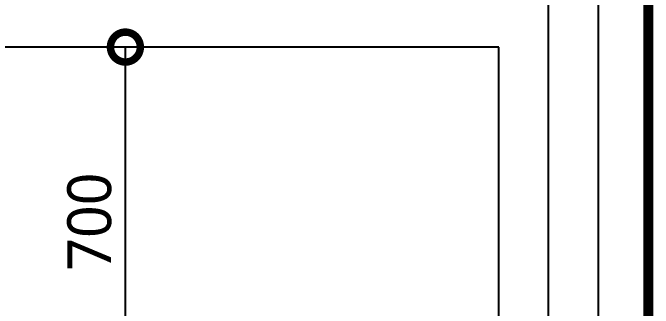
# Model space of a CAD drawing. Extents: x 11477420 to 23072185, y -28506554 to -14238804.
# Drawn here: x 11519620 to 11520906, y -14274923 to -14274331 of the extents above; entities that cross this region are included whole.
import ezdxf

# ---------------------------------------------------------------- set-up
doc = ezdxf.new("R2010")
doc.units = 0
doc.header["$LTSCALE"] = 50
doc.header["$MEASUREMENT"] = 0
doc.linetypes.add('HIDDEN', pattern=[0.375, 0.25, -0.125])
doc.layers.get('0').update_dxf_attribs({"linetype": 'CONTINUOUS'})
doc.layers.get('DEFPOINTS').update_dxf_attribs({"linetype": 'CONTINUOUS'})
for name, color, linetype in [('07-DIM WAL', 5, 'CONTINUOUS'), ('1.천장.벽체선(내벽)', 3, 'CONTINUOUS'), ('RC-LIGHT', 7, 'CONTINUOUS')]:
    doc.layers.add(name, color=color, linetype=linetype)
doc.styles.add('DAWIN', font='NanumSquareR.ttf')
doc.dimstyles.new('40', dxfattribs={"dimscale": 40, "dimtxt": 2.2, "dimasz": 3, "dimexe": 1.25, "dimexo": 0.625, "dimtad": 1, "dimdec": 0, "dimzin": 0, "dimdsep": 46, "dimlunit": 6, "dimtxsty": 'DAWIN', "dimblk1": 'DOTSMALL', "dimblk2": 'DOTSMALL', "dimsah": 1, "dimcen": 0.001, "dimclrd": 1, "dimclre": 1, "dimclrt": 3, "dimadec": 0, "dimazin": 0, "dimtfac": 1, "dimtdec": 0, "dimtix": 1, "dimtmove": 2, "dimatfit": 3, "dimldrblk": 'DOTSMALL', "dimfxl": 0, "dimtolj": 1, "dimtzin": 0, "dimarcsym": 0})

# ---------------------------------------------------------------- blocks, each defined once
blk = doc.blocks.new('flooor2')
at = {"layer": '1.천장.벽체선(내벽)', "ltscale": 30}
for p, q in [((11520696.1, -14276299.4), (11520696.1, -14273794.4)), ((11520596.1, -14274399.4), (11517596.1, -14274399.4)), ((11520596.1, -14276299.4), (11520596.1, -14274399.4))]:
    blk.add_line(p, q, dxfattribs=at)
blk = doc.blocks.new('_DOTSMALL')
at = {"color": 0, "linetype": 'ByBlock', "const_width": 0.5}
blk.add_lwpolyline([(-0.0625, 0, 1), (0.0625, 0, 1)], format="xyb", close=True, dxfattribs=at)
blk = doc.blocks.new('*D241')
at = {"layer": '07-DIM WAL', "color": 1, "lineweight": -2, "ltscale": 30}
for p, q in [((11519821.1, -14274399.4), (11519796.1, -14274399.4)), ((11519846.1, -14275099.4), (11519846.1, -14274399.4)), ((11519821.1, -14275099.4), (11519796.1, -14275099.4))]:
    blk.add_line(p, q, dxfattribs=at)
at = {"layer": 'DEFPOINTS', "color": 0, "ltscale": 30}
for p in [(11519846.1, -14274399.4), (11519846.1, -14274399.4), (11519846.1, -14275099.4)]:
    blk.add_point(p, dxfattribs=at)
at = {"layer": '07-DIM WAL', "color": 1, "lineweight": -2, "ltscale": 30, "xscale": 120, "yscale": 120, "zscale": 120}
for p, rotation in [((11519846.1, -14274399.4), 90), ((11519846.1, -14275099.4), 270)]:
    blk.add_blockref('_DOTSMALL', p, dxfattribs=dict(at, rotation=rotation))
at = {"layer": '07-DIM WAL', "color": 3, "ltscale": 30, "insert": (11519774, -14274749.4), "char_height": 88, "attachment_point": 5, "rotation": 90, "style": 'DAWIN'}
blk.add_mtext('\\A1;700', dxfattribs=at)

msp = doc.modelspace()

# ---------------------------------------------------------------- linework, layer by layer
at = {"layer": '07-DIM WAL', "color": 10, "linetype": 'HIDDEN', "ltscale": 10, "const_width": 20}
msp.add_lwpolyline([(11520896.1, -14283399.4), (11520896.1, -14272994.4)], dxfattribs=at)
at = {"layer": 'RC-LIGHT', "ltscale": 30}
msp.add_lwpolyline([(11520796.1, -14283399.4), (11520796.1, -14272994.4)], dxfattribs=at)

# ---------------------------------------------------------------- block references
msp.add_blockref('flooor2', (0, 0))

# ---------------------------------------------------------------- dimensions: what is measured, and where the dimension line sits
at = {"layer": '07-DIM WAL', "ltscale": 30}
dim = msp.add_linear_dim(base=(11519846.1, -14274399.4), p1=(11519846.1, -14275099.4), p2=(11519846.1, -14274399.4), angle=90, dimstyle='40', dxfattribs=at)
dim.commit()
dim.dimension.update_dxf_attribs({"geometry": '*D241', "text_midpoint": (11519774, -14274749.4)})

doc.saveas('drawing.dxf')
